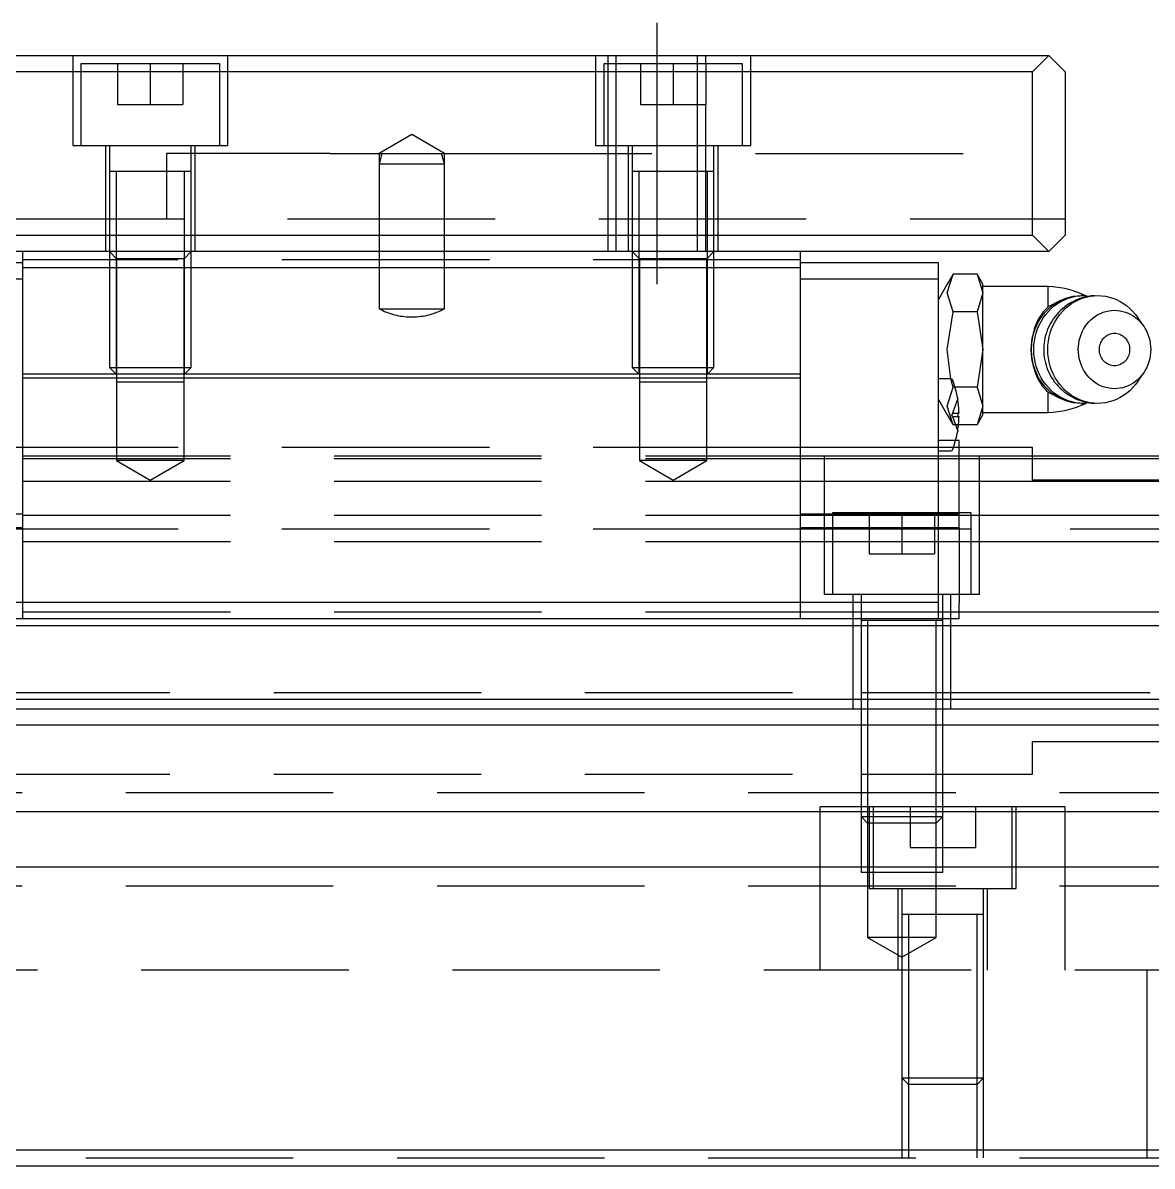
# Model space of a CAD drawing. Extents: x -34 to 620, y -356 to 113.
# Drawn here: x 206.2 to 275.3, y -319.5 to -249.5 of the extents above; entities that cross this region are included whole.
import ezdxf

# ---------------------------------------------------------------- set-up
doc = ezdxf.new("R2010")
doc.units = 0
doc.linetypes.add('CENTER', pattern=[50.8, 31.75, -6.35, 6.35, -6.35])
doc.linetypes.add('DASHED', pattern=[19.05, 12.7, -6.35])
doc.layers.get('0').update_dxf_attribs({"linetype": 'CONTINUOUS'})
doc.layers.add('CENTER', color=1, linetype='CENTER')

msp = doc.modelspace()

# ---------------------------------------------------------------- linework, layer by layer
at = {"color": 7, "linetype": 'CONTINUOUS'}
for p, q in [((71, -251.54), (269, -251.54)), ((269, -251.54), (268, -252.54)), ((270, -252.54), (269, -251.54)), ((268, -252.54), (72, -252.54)), ((268, -262.54), (268, -252.54)), ((270, -252.54), (270, -262.54)), ((72, -262.54), (268, -262.54)), ((268, -262.54), (269, -263.54)), ((269, -263.54), (270, -262.54)), ((269, -263.54), (71, -263.54)), ((206.2, -264.54), (206.2, -263.54)), ((253.8, -264.54), (253.8, -263.54)), ((206.2, -264.24), (197.768, -264.24)), ((206.2, -271.04), (206.2, -264.54)), ((253.8, -264.54), (206.2, -264.54)), ((262.232, -264.24), (253.8, -264.24)), ((253.8, -271.04), (253.8, -264.54)), ((262.232, -265.24), (262.232, -264.24)), ((206.2, -265.24), (197.768, -265.24)), ((262.232, -265.24), (253.8, -265.24)), ((262.232, -285.04), (262.232, -265.24)), ((263.135, -264.921), (262.778, -265.54)), ((262.778, -266.076), (263.135, -264.921)), ((264.6, -264.921), (263.135, -264.921)), ((264.6, -264.921), (264.599, -264.92)), ((264.957, -265.54), (264.6, -264.921)), ((264.6, -264.921), (264.957, -266.076)), ((262.778, -265.54), (262.232, -266.485)), ((264.957, -266.076), (264.957, -265.54)), ((268.957, -265.69), (264.957, -265.69)), ((268.957, -266.927), (268.957, -265.69)), ((263.135, -267.231), (262.778, -266.076)), ((264.957, -266.076), (264.6, -267.231)), ((264.957, -269.54), (264.957, -266.076)), ((269.718, -266.531), (268.957, -266.927)), ((269.376, -266.726), (269.585, -266.6)), ((269.529, -266.726), (269.738, -266.6)), ((269.585, -266.6), (269.802, -266.491)), ((269.738, -266.6), (269.955, -266.491)), ((269.802, -266.491), (270.027, -266.402)), ((269.955, -266.491), (270.18, -266.402)), ((270.027, -266.402), (270.257, -266.331)), ((270.18, -266.402), (270.41, -266.331)), ((270.355, -266.668), (270.216, -266.752)), ((270.257, -266.331), (270.492, -266.281)), ((270.499, -266.591), (270.355, -266.668)), ((270.388, -266.726), (270.597, -266.6)), ((270.41, -266.331), (270.645, -266.281)), ((270.492, -266.281), (270.729, -266.25)), ((270.647, -266.522), (270.499, -266.591)), ((270.597, -266.6), (270.815, -266.491)), ((270.645, -266.281), (270.883, -266.25)), ((270.798, -266.459), (270.647, -266.522)), ((270.729, -266.25), (270.969, -266.24)), ((270.952, -266.405), (270.798, -266.459)), ((270.815, -266.491), (271.039, -266.402)), ((270.883, -266.25), (271.122, -266.24)), ((271.108, -266.358), (270.952, -266.405)), ((271.122, -266.24), (270.969, -266.24)), ((271.039, -266.402), (271.27, -266.331)), ((271.267, -266.318), (271.108, -266.358)), ((271.122, -266.24), (271.534, -266.27)), ((271.428, -266.287), (271.267, -266.318)), ((271.27, -266.331), (271.504, -266.281)), ((271.59, -266.263), (271.428, -266.287)), ((271.504, -266.281), (271.742, -266.25)), ((271.753, -266.248), (271.59, -266.263)), ((271.742, -266.25), (271.981, -266.24)), ((271.814, -266.244), (271.753, -266.248)), ((271.981, -266.24), (272.219, -266.25)), ((272.219, -266.25), (272.455, -266.28)), ((272.455, -266.28), (272.688, -266.33)), ((272.688, -266.33), (272.916, -266.399)), ((272.916, -266.399), (273.14, -266.487)), ((273.14, -266.487), (273.356, -266.594)), ((273.356, -266.594), (273.563, -266.719)), ((262.778, -269.54), (263.135, -267.231)), ((264.6, -267.231), (263.135, -267.231)), ((264.6, -267.231), (264.957, -269.54)), ((268.502, -267.6), (268.65, -267.397)), ((268.593, -267.32), (268.515, -267.427)), ((268.676, -267.216), (268.593, -267.32)), ((268.65, -267.397), (268.813, -267.207)), ((268.655, -267.6), (268.803, -267.397)), ((268.764, -267.116), (268.676, -267.216)), ((268.858, -267.02), (268.764, -267.116)), ((268.803, -267.397), (268.966, -267.207)), ((268.813, -267.207), (268.989, -267.031)), ((268.957, -266.927), (268.858, -267.02)), ((268.966, -267.207), (269.142, -267.031)), ((268.989, -267.031), (269.177, -266.87)), ((269.142, -267.031), (269.33, -266.87)), ((269.177, -266.87), (269.376, -266.726)), ((269.33, -266.87), (269.529, -266.726)), ((269.479, -267.389), (269.376, -267.515)), ((269.588, -267.268), (269.479, -267.389)), ((269.515, -267.6), (269.663, -267.397)), ((269.703, -267.153), (269.588, -267.268)), ((269.663, -267.397), (269.826, -267.207)), ((269.823, -267.043), (269.703, -267.153)), ((269.949, -266.94), (269.823, -267.043)), ((269.826, -267.207), (270.001, -267.031)), ((270.08, -266.843), (269.949, -266.94)), ((270.001, -267.031), (270.189, -266.87)), ((270.216, -266.752), (270.08, -266.843)), ((270.189, -266.87), (270.388, -266.726)), ((272.002, -267.405), (272.159, -267.326)), ((272.159, -267.326), (272.322, -267.26)), ((272.322, -267.26), (272.489, -267.208)), ((272.489, -267.208), (272.659, -267.171)), ((272.659, -267.171), (272.831, -267.148)), ((272.831, -267.148), (273.005, -267.14)), ((273.005, -267.14), (273.178, -267.147)), ((273.178, -267.147), (273.351, -267.168)), ((273.351, -267.168), (273.521, -267.203)), ((273.521, -267.203), (273.688, -267.253)), ((273.563, -266.719), (273.762, -266.861)), ((273.688, -267.253), (273.852, -267.318)), ((273.762, -266.861), (273.949, -267.019)), ((273.852, -267.318), (274.01, -267.395)), ((273.949, -267.019), (274.124, -267.193)), ((274.01, -267.395), (274.162, -267.486)), ((274.124, -267.193), (274.287, -267.38)), ((274.287, -267.38), (274.435, -267.581)), ((268.184, -268.057), (268.141, -268.173)), ((268.152, -268.277), (268.252, -268.042)), ((268.239, -267.924), (268.184, -268.057)), ((268.3, -267.794), (268.239, -267.924)), ((268.252, -268.042), (268.369, -267.816)), ((268.366, -267.668), (268.3, -267.794)), ((268.305, -268.277), (268.405, -268.042)), ((268.437, -267.546), (268.366, -267.668)), ((268.369, -267.816), (268.502, -267.6)), ((268.405, -268.042), (268.522, -267.816)), ((268.515, -267.427), (268.437, -267.546)), ((268.522, -267.816), (268.655, -267.6)), ((269.029, -268.066), (268.96, -268.213)), ((269.105, -267.922), (269.029, -268.066)), ((269.189, -267.782), (269.105, -267.922)), ((269.165, -268.277), (269.265, -268.042)), ((269.279, -267.646), (269.189, -267.782)), ((269.265, -268.042), (269.382, -267.816)), ((269.376, -267.515), (269.279, -267.646)), ((269.382, -267.816), (269.515, -267.6)), ((271.218, -268.133), (271.326, -267.985)), ((271.326, -267.985), (271.443, -267.847)), ((271.443, -267.847), (271.57, -267.719)), ((271.57, -267.719), (271.707, -267.602)), ((271.707, -267.602), (271.851, -267.497)), ((271.851, -267.497), (272.002, -267.405)), ((274.162, -267.486), (274.307, -267.589)), ((274.307, -267.589), (274.444, -267.705)), ((274.799, -268.115), (274.435, -267.581)), ((274.444, -267.705), (274.572, -267.832)), ((274.572, -267.832), (274.691, -267.969)), ((274.691, -267.969), (274.799, -268.115)), ((267.957, -269.024), (268.004, -268.77)), ((267.985, -268.78), (267.965, -268.905)), ((268.008, -268.655), (267.985, -268.78)), ((268.004, -268.77), (268.069, -268.52)), ((268.036, -268.532), (268.008, -268.655)), ((268.067, -268.41), (268.036, -268.532)), ((268.102, -268.291), (268.067, -268.41)), ((268.069, -268.52), (268.152, -268.277)), ((268.141, -268.173), (268.102, -268.291)), ((268.111, -269.024), (268.157, -268.77)), ((268.157, -268.77), (268.222, -268.52)), ((268.222, -268.52), (268.305, -268.277)), ((268.797, -268.675), (268.758, -268.834)), ((268.844, -268.518), (268.797, -268.675)), ((268.898, -268.364), (268.844, -268.518)), ((268.96, -268.213), (268.898, -268.364)), ((268.97, -269.024), (269.017, -268.77)), ((269.017, -268.77), (269.082, -268.52)), ((269.082, -268.52), (269.165, -268.277)), ((270.905, -268.8), (270.965, -268.624)), ((270.965, -268.624), (271.038, -268.453)), ((271.038, -268.453), (271.122, -268.289)), ((271.122, -268.289), (271.218, -268.133)), ((272.361, -268.833), (272.421, -268.774)), ((272.421, -268.774), (272.485, -268.721)), ((272.485, -268.721), (272.553, -268.674)), ((272.553, -268.674), (272.624, -268.634)), ((272.624, -268.634), (272.699, -268.6)), ((272.699, -268.6), (272.776, -268.574)), ((272.776, -268.574), (272.854, -268.555)), ((272.854, -268.555), (272.934, -268.544)), ((272.934, -268.544), (273.015, -268.54)), ((273.015, -268.54), (273.095, -268.544)), ((273.095, -268.544), (273.175, -268.555)), ((273.175, -268.555), (273.254, -268.574)), ((273.254, -268.574), (273.331, -268.6)), ((273.331, -268.6), (273.405, -268.634)), ((273.405, -268.634), (273.477, -268.674)), ((273.477, -268.674), (273.545, -268.721)), ((273.545, -268.721), (273.609, -268.774)), ((273.609, -268.774), (273.668, -268.833)), ((274.799, -268.115), (274.898, -268.273)), ((274.898, -268.273), (274.985, -268.439)), ((274.985, -268.439), (275.059, -268.612)), ((275.059, -268.612), (275.121, -268.79)), ((275.121, -268.79), (275.169, -268.973)), ((267.92, -269.54), (267.929, -269.281)), ((267.922, -269.412), (267.92, -269.54)), ((267.927, -269.284), (267.922, -269.412)), ((267.936, -269.157), (267.927, -269.284)), ((267.929, -269.281), (267.957, -269.024)), ((267.949, -269.031), (267.936, -269.157)), ((267.965, -268.905), (267.949, -269.031)), ((268.073, -269.54), (268.082, -269.281)), ((268.082, -269.281), (268.111, -269.024)), ((268.682, -269.483), (268.681, -269.54)), ((268.689, -269.319), (268.682, -269.483)), ((268.704, -269.156), (268.689, -269.319)), ((268.727, -268.994), (268.704, -269.156)), ((268.758, -268.834), (268.727, -268.994)), ((268.933, -269.54), (268.942, -269.281)), ((268.942, -269.281), (268.97, -269.024)), ((270.797, -269.54), (270.804, -269.352)), ((270.804, -269.352), (270.825, -269.166)), ((270.825, -269.166), (270.858, -268.981)), ((270.858, -268.981), (270.905, -268.8)), ((272.091, -269.54), (272.094, -269.453)), ((272.094, -269.453), (272.105, -269.366)), ((272.105, -269.366), (272.122, -269.281)), ((272.122, -269.281), (272.147, -269.198)), ((272.147, -269.198), (272.177, -269.117)), ((272.177, -269.117), (272.215, -269.04)), ((272.215, -269.04), (272.258, -268.966)), ((272.258, -268.966), (272.307, -268.897)), ((272.307, -268.897), (272.361, -268.833)), ((273.668, -268.833), (273.722, -268.897)), ((273.722, -268.897), (273.771, -268.966)), ((273.771, -268.966), (273.815, -269.04)), ((273.815, -269.04), (273.852, -269.117)), ((273.852, -269.117), (273.883, -269.198)), ((273.883, -269.198), (273.907, -269.281)), ((273.907, -269.281), (273.925, -269.366)), ((273.925, -269.366), (273.935, -269.453)), ((273.935, -269.453), (273.939, -269.54)), ((275.169, -268.973), (275.204, -269.16)), ((275.204, -269.16), (275.225, -269.35)), ((275.225, -269.35), (275.232, -269.54)), ((263, -271.338), (262.778, -269.54)), ((264.957, -269.54), (264.6, -271.849)), ((264.957, -273.004), (264.957, -269.54)), ((267.929, -269.799), (267.92, -269.54)), ((267.92, -269.54), (267.92, -269.543)), ((267.92, -269.543), (267.922, -269.667)), ((267.922, -269.667), (267.927, -269.794)), ((267.927, -269.794), (267.936, -269.921)), ((267.957, -270.056), (267.929, -269.799)), ((267.936, -269.921), (267.949, -270.048)), ((267.949, -270.048), (267.965, -270.175)), ((268.004, -270.31), (267.957, -270.056)), ((267.965, -270.175), (267.985, -270.3)), ((268.082, -269.799), (268.073, -269.54)), ((268.111, -270.056), (268.082, -269.799)), ((268.157, -270.31), (268.111, -270.056)), ((268.681, -269.54), (268.685, -269.7)), ((268.685, -269.7), (268.697, -269.863)), ((268.697, -269.863), (268.717, -270.026)), ((268.717, -270.026), (268.746, -270.189)), ((268.746, -270.189), (268.782, -270.349)), ((268.942, -269.799), (268.933, -269.54)), ((268.97, -270.056), (268.942, -269.799)), ((269.017, -270.31), (268.97, -270.056)), ((270.804, -269.728), (270.797, -269.54)), ((270.825, -269.914), (270.804, -269.728)), ((270.858, -270.099), (270.825, -269.914)), ((270.905, -270.28), (270.858, -270.099)), ((272.094, -269.627), (272.091, -269.54)), ((272.105, -269.714), (272.094, -269.627)), ((272.122, -269.799), (272.105, -269.714)), ((272.147, -269.882), (272.122, -269.799)), ((272.177, -269.963), (272.147, -269.882)), ((272.215, -270.04), (272.177, -269.963)), ((272.258, -270.114), (272.215, -270.04)), ((272.307, -270.183), (272.258, -270.114)), ((272.361, -270.247), (272.307, -270.183)), ((273.722, -270.183), (273.668, -270.247)), ((273.771, -270.114), (273.722, -270.183)), ((273.815, -270.04), (273.771, -270.114)), ((273.852, -269.963), (273.815, -270.04)), ((273.883, -269.882), (273.852, -269.963)), ((273.907, -269.799), (273.883, -269.882)), ((273.925, -269.714), (273.907, -269.799)), ((273.935, -269.627), (273.925, -269.714)), ((273.939, -269.54), (273.935, -269.627)), ((275.169, -270.107), (275.121, -270.29)), ((275.204, -269.92), (275.169, -270.107)), ((275.225, -269.73), (275.204, -269.92)), ((275.232, -269.54), (275.225, -269.73)), ((267.985, -270.3), (268.014, -270.45)), ((268.069, -270.56), (268.004, -270.31)), ((268.014, -270.45), (268.048, -270.597)), ((268.048, -270.597), (268.088, -270.741)), ((268.152, -270.803), (268.069, -270.56)), ((268.088, -270.741), (268.133, -270.883)), ((268.133, -270.883), (268.184, -271.023)), ((268.252, -271.038), (268.152, -270.803)), ((268.222, -270.56), (268.157, -270.31)), ((268.305, -270.803), (268.222, -270.56)), ((268.405, -271.038), (268.305, -270.803)), ((268.782, -270.349), (268.827, -270.508)), ((268.827, -270.508), (268.879, -270.664)), ((268.879, -270.664), (268.939, -270.818)), ((268.939, -270.818), (269.007, -270.969)), ((269.082, -270.56), (269.017, -270.31)), ((269.165, -270.803), (269.082, -270.56)), ((269.265, -271.038), (269.165, -270.803)), ((270.965, -270.456), (270.905, -270.28)), ((271.038, -270.627), (270.965, -270.456)), ((271.122, -270.791), (271.038, -270.627)), ((271.218, -270.947), (271.122, -270.791)), ((272.421, -270.306), (272.361, -270.247)), ((272.485, -270.359), (272.421, -270.306)), ((272.553, -270.406), (272.485, -270.359)), ((272.624, -270.446), (272.553, -270.406)), ((272.699, -270.48), (272.624, -270.446)), ((272.776, -270.506), (272.699, -270.48)), ((272.854, -270.525), (272.776, -270.506)), ((272.934, -270.536), (272.854, -270.525)), ((273.015, -270.54), (272.934, -270.536)), ((273.095, -270.536), (273.015, -270.54)), ((273.175, -270.525), (273.095, -270.536)), ((273.254, -270.506), (273.175, -270.525)), ((273.331, -270.48), (273.254, -270.506)), ((273.405, -270.446), (273.331, -270.48)), ((273.477, -270.406), (273.405, -270.446)), ((273.545, -270.359), (273.477, -270.406)), ((273.609, -270.306), (273.545, -270.359)), ((273.668, -270.247), (273.609, -270.306)), ((274.898, -270.807), (274.799, -270.965)), ((274.985, -270.641), (274.898, -270.807)), ((275.059, -270.468), (274.985, -270.641)), ((275.121, -270.29), (275.059, -270.468)), ((206.2, -271.29), (206.2, -271.04)), ((253.8, -271.04), (206.2, -271.04)), ((206.2, -285.04), (206.2, -271.29)), ((253.8, -271.29), (206.2, -271.29)), ((253.8, -271.29), (253.8, -271.04)), ((253.8, -285.04), (253.8, -271.29)), ((263.014, -271.34), (262.232, -271.34)), ((268.184, -271.023), (268.239, -271.156)), ((268.239, -271.156), (268.3, -271.286)), ((268.369, -271.264), (268.252, -271.038)), ((268.3, -271.286), (268.366, -271.412)), ((268.366, -271.412), (268.437, -271.534)), ((268.502, -271.48), (268.369, -271.264)), ((268.522, -271.264), (268.405, -271.038)), ((268.437, -271.534), (268.515, -271.653)), ((268.65, -271.683), (268.502, -271.48)), ((268.655, -271.48), (268.522, -271.264)), ((268.803, -271.683), (268.655, -271.48)), ((269.007, -270.969), (269.082, -271.116)), ((269.082, -271.116), (269.164, -271.259)), ((269.164, -271.259), (269.254, -271.398)), ((269.254, -271.398), (269.35, -271.532)), ((269.382, -271.264), (269.265, -271.038)), ((269.35, -271.532), (269.454, -271.661)), ((269.515, -271.48), (269.382, -271.264)), ((269.663, -271.683), (269.515, -271.48)), ((271.326, -271.095), (271.218, -270.947)), ((271.443, -271.233), (271.326, -271.095)), ((271.57, -271.361), (271.443, -271.233)), ((271.707, -271.478), (271.57, -271.361)), ((271.851, -271.583), (271.707, -271.478)), ((272.002, -271.675), (271.851, -271.583)), ((274.162, -271.594), (274.01, -271.685)), ((274.307, -271.491), (274.162, -271.594)), ((274.435, -271.499), (274.287, -271.7)), ((274.444, -271.375), (274.307, -271.491)), ((274.435, -271.499), (274.799, -270.965)), ((274.572, -271.248), (274.444, -271.375)), ((274.691, -271.111), (274.572, -271.248)), ((274.799, -270.965), (274.691, -271.111)), ((264.6, -271.849), (263.257, -271.849)), ((264.6, -271.849), (264.957, -273.004)), ((268.515, -271.653), (268.593, -271.76)), ((268.593, -271.76), (268.676, -271.864)), ((268.813, -271.873), (268.65, -271.683)), ((268.676, -271.864), (268.764, -271.964)), ((268.764, -271.964), (268.858, -272.06)), ((268.966, -271.873), (268.803, -271.683)), ((268.989, -272.049), (268.813, -271.873)), ((268.858, -272.06), (268.957, -272.153)), ((268.957, -273.39), (268.957, -272.153)), ((268.957, -272.153), (269.717, -272.549)), ((269.142, -272.049), (268.966, -271.873)), ((269.177, -272.21), (268.989, -272.049)), ((269.33, -272.21), (269.142, -272.049)), ((269.376, -272.354), (269.177, -272.21)), ((269.529, -272.354), (269.33, -272.21)), ((269.454, -271.661), (269.563, -271.785)), ((269.563, -271.785), (269.679, -271.904)), ((269.826, -271.874), (269.663, -271.683)), ((269.679, -271.904), (269.8, -272.016)), ((269.8, -272.016), (269.927, -272.122)), ((270.001, -272.049), (269.826, -271.874)), ((269.927, -272.122), (270.059, -272.222)), ((270.189, -272.21), (270.001, -272.049)), ((270.059, -272.222), (270.195, -272.315)), ((270.388, -272.354), (270.189, -272.21)), ((272.159, -271.754), (272.002, -271.675)), ((272.322, -271.82), (272.159, -271.754)), ((272.489, -271.872), (272.322, -271.82)), ((272.659, -271.909), (272.489, -271.872)), ((272.831, -271.932), (272.659, -271.909)), ((273.005, -271.94), (272.831, -271.932)), ((273.178, -271.933), (273.005, -271.94)), ((273.351, -271.912), (273.178, -271.933)), ((273.521, -271.877), (273.351, -271.912)), ((273.688, -271.827), (273.521, -271.877)), ((273.762, -272.219), (273.564, -272.361)), ((273.852, -271.762), (273.688, -271.827)), ((273.949, -272.061), (273.762, -272.219)), ((274.01, -271.685), (273.852, -271.762)), ((274.124, -271.887), (273.949, -272.061)), ((274.287, -271.7), (274.124, -271.887)), ((269.585, -272.48), (269.376, -272.354)), ((269.738, -272.48), (269.529, -272.354)), ((269.802, -272.589), (269.585, -272.48)), ((269.955, -272.589), (269.738, -272.48)), ((270.027, -272.678), (269.802, -272.589)), ((270.18, -272.678), (269.955, -272.589)), ((270.257, -272.749), (270.027, -272.678)), ((270.41, -272.749), (270.18, -272.678)), ((270.195, -272.315), (270.337, -272.401)), ((270.492, -272.799), (270.257, -272.749)), ((270.337, -272.401), (270.482, -272.48)), ((270.597, -272.48), (270.388, -272.354)), ((270.645, -272.799), (270.41, -272.749)), ((270.482, -272.48), (270.631, -272.551)), ((270.729, -272.83), (270.492, -272.799)), ((270.815, -272.589), (270.597, -272.48)), ((270.631, -272.551), (270.783, -272.615)), ((270.883, -272.83), (270.645, -272.799)), ((270.969, -272.84), (270.729, -272.83)), ((270.783, -272.615), (270.938, -272.671)), ((271.039, -272.679), (270.815, -272.589)), ((271.122, -272.84), (270.883, -272.83)), ((270.938, -272.671), (271.096, -272.719)), ((270.969, -272.84), (271.122, -272.84)), ((271.27, -272.749), (271.039, -272.679)), ((271.096, -272.719), (271.256, -272.759)), ((271.534, -272.81), (271.122, -272.84)), ((271.256, -272.759), (271.417, -272.791)), ((271.505, -272.799), (271.27, -272.749)), ((271.417, -272.791), (271.58, -272.816)), ((271.742, -272.83), (271.505, -272.799)), ((271.58, -272.816), (271.744, -272.831)), ((271.982, -272.84), (271.742, -272.83)), ((271.744, -272.831), (271.812, -272.836)), ((272.219, -272.83), (271.982, -272.84)), ((272.455, -272.8), (272.219, -272.83)), ((272.688, -272.75), (272.455, -272.8)), ((272.917, -272.681), (272.688, -272.75)), ((273.14, -272.593), (272.917, -272.681)), ((273.356, -272.486), (273.14, -272.593)), ((273.564, -272.361), (273.356, -272.486)), ((263.416, -273.44), (263.416, -273.64)), ((263.498, -273.44), (263.416, -273.44)), ((263.416, -273.64), (263.498, -273.64)), ((264.957, -273.004), (264.6, -274.159)), ((264.6, -274.159), (264.957, -273.54)), ((264.957, -273.54), (264.957, -273.004)), ((264.957, -273.39), (268.957, -273.39)), ((264.6, -274.159), (263.467, -274.159)), ((264.599, -274.16), (264.6, -274.159)), ((262.232, -275.74), (263.014, -275.74)), ((263.5, -275.11), (263.291, -275.11)), ((263.5, -277.71), (263.5, -275.11)), ((268, -275.54), (263.5, -275.54)), ((268, -276.04), (268, -275.54)), ((263.5, -276.04), (340, -276.04)), ((263.5, -276.204), (340, -276.204)), ((263.5, -277.602), (340, -277.602)), ((263.5, -279.623), (263.5, -277.71)), ((263.5, -279.623), (262.232, -279.623)), ((263.5, -280.468), (263.5, -279.623)), ((263.5, -279.678), (340, -279.678)), ((263.5, -280.468), (262.232, -280.468)), ((263.5, -280.468), (263.5, -285.078)), ((263.5, -281.299), (340, -281.299)), ((206.2, -285.04), (197.768, -285.04)), ((206.2, -286.04), (206.2, -285.04)), ((253.8, -285.04), (206.2, -285.04)), ((262.232, -285.04), (253.8, -285.04)), ((253.8, -286.04), (253.8, -285.04)), ((262.232, -286.04), (262.232, -285.04)), ((263.5, -286.04), (263.5, -285.078)), ((263.5, -285.592), (340, -285.592)), ((206.2, -286.04), (197.768, -286.04)), ((253.8, -286.04), (206.2, -286.04)), ((262.232, -286.04), (253.8, -286.04)), ((262.5, -286.14), (257.5, -286.14)), ((263.5, -286.04), (262.232, -286.04)), ((0, -286.44), (340, -286.44)), ((0, -290.94), (340, -290.94)), ((1, -291.54), (339, -291.54)), ((338, -292.54), (2, -292.54)), ((338, -297.84), (2, -297.84)), ((338, -301.24), (2, -301.24)), ((2, -318.54), (338, -318.54)), ((339, -319.54), (1, -319.54))]:
    msp.add_line(p, q, dxfattribs=at)
at = {"color": 3, "linetype": 'DASHED'}
for p, q in [((209.25, -251.54), (209.25, -257.04)), ((218.75, -257.04), (218.75, -251.54)), ((241.25, -251.54), (241.25, -257.04)), ((242, -251.54), (242, -252.04)), ((242.5, -251.54), (242.5, -263.54)), ((247.5, -263.54), (247.5, -251.54)), ((248, -252.04), (248, -251.54)), ((250.75, -257.04), (250.75, -251.54)), ((209.75, -252.04), (209.75, -257.04)), ((218.25, -252.04), (209.75, -252.04)), ((212, -252.04), (212, -254.54)), ((214, -252.04), (214, -254.54)), ((216, -252.04), (216, -254.54)), ((218.25, -257.04), (218.25, -252.04)), ((241.75, -252.04), (241.75, -257.04)), ((250.25, -252.04), (241.75, -252.04)), ((242, -252.04), (242, -257.04)), ((244, -252.04), (244, -254.54)), ((246, -252.04), (246, -254.54)), ((248, -252.04), (248, -254.54)), ((250.25, -257.04), (250.25, -252.04)), ((212, -254.54), (214, -254.54)), ((214, -254.54), (216, -254.54)), ((244, -254.54), (246, -254.54)), ((246, -254.54), (248, -254.54)), ((248, -257.04), (248, -254.54)), ((230, -256.385), (228, -257.54)), ((232, -257.54), (230, -256.385)), ((209.25, -257.04), (218.75, -257.04)), ((211.25, -257.04), (211.25, -263.54)), ((211.5, -257.04), (211.5, -258.64)), ((215, -257.54), (215, -261.54)), ((225, -257.54), (215, -257.54)), ((216.5, -258.64), (216.5, -257.04)), ((216.75, -263.54), (216.75, -257.04)), ((225, -257.54), (228, -257.54)), ((228, -257.54), (228, -258.17)), ((228.169, -257.54), (228, -258.17)), ((228, -257.54), (230, -257.54)), ((230, -257.54), (232, -257.54)), ((232, -258.17), (231.831, -257.54)), ((232, -258.17), (232, -257.54)), ((232, -257.54), (270, -257.54)), ((241.25, -257.04), (250.75, -257.04)), ((242, -257.04), (242, -263.54)), ((243.25, -257.04), (243.25, -263.54)), ((243.5, -257.04), (243.5, -258.64)), ((248, -258.64), (248, -257.04)), ((248.5, -258.64), (248.5, -257.04)), ((248.75, -263.54), (248.75, -257.04)), ((228, -258.17), (228, -263.54)), ((228, -258.17), (232, -258.17)), ((232, -263.54), (232, -258.17)), ((211.5, -258.635), (211.5, -258.64)), ((211.5, -258.64), (211.5, -258.645)), ((211.5, -258.64), (211.5, -263.54)), ((216.5, -258.64), (211.5, -258.64)), ((216.5, -258.64), (211.5, -258.64)), ((216.5, -258.64), (211.5, -258.64)), ((216.5, -258.64), (211.5, -258.64)), ((216.5, -258.64), (211.5, -258.64)), ((211.9, -258.64), (211.9, -263.54)), ((216.1, -263.54), (216.1, -258.64)), ((216.5, -258.64), (216.5, -258.635)), ((216.5, -258.645), (216.5, -258.64)), ((216.5, -263.54), (216.5, -258.64)), ((243.5, -258.635), (243.5, -258.64)), ((243.5, -258.64), (243.5, -258.645)), ((243.5, -258.64), (243.5, -263.54)), ((248.5, -258.64), (243.5, -258.64)), ((248.5, -258.64), (243.5, -258.64)), ((248.5, -258.64), (243.5, -258.64)), ((248.5, -258.64), (243.5, -258.64)), ((243.9, -258.64), (243.9, -263.54)), ((248, -263.54), (248, -258.64)), ((248.1, -263.54), (248.1, -258.64)), ((248.5, -258.64), (248.5, -258.635)), ((248.5, -258.645), (248.5, -258.64)), ((248.5, -263.54), (248.5, -258.64)), ((70, -261.54), (270, -261.54)), ((211.5, -263.54), (211.938, -263.978)), ((211.5, -263.54), (211.5, -270.64)), ((216.5, -263.54), (211.5, -263.54)), ((211.9, -263.54), (211.9, -271.04)), ((216.062, -263.978), (216.5, -263.54)), ((216.1, -271.04), (216.1, -263.54)), ((216.5, -270.64), (216.5, -263.54)), ((228, -263.54), (228, -267.04)), ((232, -267.04), (232, -263.54)), ((243.5, -263.54), (243.938, -263.978)), ((243.5, -263.54), (243.5, -270.64)), ((248.5, -263.54), (243.5, -263.54)), ((243.9, -263.54), (243.9, -271.04)), ((248.062, -263.978), (248.5, -263.54)), ((248.1, -271.04), (248.1, -263.54)), ((248.5, -270.64), (248.5, -263.54)), ((253.8, -264.04), (206.2, -264.04)), ((211.938, -263.978), (211.938, -271.54)), ((216.062, -263.978), (211.938, -263.978)), ((216.062, -271.54), (216.062, -263.978)), ((243.938, -263.978), (243.938, -271.54)), ((248.062, -263.978), (243.938, -263.978)), ((248.062, -271.54), (248.062, -263.978)), ((228, -267.04), (232, -267.04)), ((229.937, -267.54), (230.063, -267.54)), ((211.5, -270.64), (211.9, -271.04)), ((211.5, -270.64), (216.5, -270.64)), ((216.1, -271.04), (216.5, -270.64)), ((243.5, -270.64), (243.9, -271.04)), ((243.5, -270.64), (248.5, -270.64)), ((248.1, -271.04), (248.5, -270.64)), ((211.933, -271.54), (211.933, -276.34)), ((216.067, -271.54), (211.933, -271.54)), ((216.067, -276.34), (216.067, -271.54)), ((243.933, -271.54), (243.933, -276.34)), ((248.067, -271.54), (243.933, -271.54)), ((248.067, -276.34), (248.067, -271.54)), ((263.135, -271.849), (263, -271.338)), ((262.778, -273.004), (263.135, -271.849)), ((263.257, -271.849), (263.135, -271.849)), ((262.232, -272.595), (262.778, -273.54)), ((263.416, -272.542), (263.1, -273.44)), ((263.416, -272.542), (263.416, -272.54)), ((263.416, -272.542), (263.416, -272.54)), ((263.135, -274.159), (262.778, -273.004)), ((262.778, -273.54), (263.135, -274.159)), ((263.1, -273.44), (263.065, -273.54)), ((263.1, -273.64), (263.065, -273.54)), ((263.1, -273.44), (263.416, -273.44)), ((263.1, -273.64), (263.416, -274.538)), ((263.1, -273.64), (263.416, -273.64)), ((263.467, -274.159), (263.135, -274.159)), ((263.416, -274.54), (263.416, -274.538)), ((263.416, -274.54), (263.416, -274.538)), ((263.416, -274.54), (263.416, -274.538)), ((263.416, -274.54), (263.416, -274.538)), ((206.2, -275.54), (197.768, -275.54)), ((253.8, -275.54), (206.2, -275.54)), ((262.232, -275.54), (253.8, -275.54)), ((263.291, -275.11), (262.232, -275.11)), ((263.157, -275.54), (262.232, -275.54)), ((263.5, -275.54), (263.157, -275.54)), ((206.2, -276.04), (253.8, -276.04)), ((206.2, -276.204), (253.8, -276.204)), ((211.933, -276.34), (214, -277.533)), ((216.067, -276.34), (211.933, -276.34)), ((214, -277.533), (216.067, -276.34)), ((243.933, -276.34), (246, -277.533)), ((248.067, -276.34), (243.933, -276.34)), ((246, -277.533), (248.067, -276.34)), ((253.8, -276.04), (262.232, -276.04)), ((253.8, -276.204), (262.232, -276.204)), ((255.25, -276.04), (255.25, -284.54)), ((262.232, -276.04), (263.5, -276.04)), ((262.232, -276.204), (263.5, -276.204)), ((264.75, -284.54), (264.75, -276.04)), ((268, -277.54), (268, -276.04)), ((206.2, -277.602), (253.8, -277.602)), ((253.8, -277.602), (262.232, -277.602)), ((262.232, -277.602), (263.5, -277.602)), ((277, -277.54), (268, -277.54)), ((206.2, -279.623), (197.768, -279.623)), ((206.2, -279.678), (253.8, -279.678)), ((262.232, -279.623), (253.8, -279.623)), ((253.8, -279.678), (262.232, -279.678)), ((255.75, -279.54), (255.75, -284.54)), ((262.232, -279.54), (255.75, -279.54)), ((258, -279.54), (258, -282.04)), ((260, -279.54), (260, -282.04)), ((262, -279.54), (262, -282.04)), ((263.5, -279.54), (262.232, -279.54)), ((262.232, -279.678), (263.5, -279.678)), ((264.25, -279.54), (263.5, -279.54)), ((264.25, -284.54), (264.25, -279.54)), ((206.2, -280.468), (197.768, -280.468)), ((206.2, -280.54), (197.768, -280.54)), ((253.8, -280.54), (206.2, -280.54)), ((262.232, -280.468), (253.8, -280.468)), ((255.75, -280.54), (253.8, -280.54)), ((262.232, -280.54), (255.75, -280.54)), ((263.5, -280.54), (262.232, -280.54)), ((264.25, -280.54), (263.5, -280.54)), ((283, -280.54), (264.25, -280.54)), ((206.2, -281.299), (253.8, -281.299)), ((253.8, -281.299), (262.232, -281.299)), ((262.232, -281.299), (263.5, -281.299)), ((258, -282.04), (260, -282.04)), ((260, -282.04), (262, -282.04)), ((264.75, -284.54), (255.25, -284.54)), ((257, -284.54), (257, -291.54)), ((257.5, -284.54), (257.5, -286.04)), ((262.5, -286.04), (262.5, -284.54)), ((263, -291.54), (263, -284.54)), ((206.2, -285.592), (253.8, -285.592)), ((253.8, -285.592), (262.232, -285.592)), ((262.232, -285.592), (263.5, -285.592)), ((257.5, -286.04), (257.5, -286.14)), ((257.5, -286.135), (257.5, -286.14)), ((257.5, -286.14), (257.5, -291.54)), ((257.5, -286.14), (257.5, -286.145)), ((262.5, -286.14), (257.5, -286.14)), ((257.9, -286.14), (257.9, -291.54)), ((262.1, -291.54), (262.1, -286.14)), ((262.5, -286.14), (262.5, -286.04)), ((262.5, -286.14), (262.5, -286.135)), ((262.5, -291.54), (262.5, -286.14)), ((262.5, -286.145), (262.5, -286.14)), ((202.5, -290.54), (257.5, -290.54)), ((257.5, -290.54), (257.9, -290.54)), ((257.9, -290.54), (262.1, -290.54)), ((262.1, -290.54), (262.5, -290.54)), ((262.5, -290.54), (283, -290.54)), ((257.5, -291.54), (257.5, -297.84)), ((257.5, -291.54), (257.5, -297.84)), ((257.9, -291.54), (257.9, -297.84)), ((262.1, -297.84), (262.1, -291.54)), ((262.5, -297.84), (262.5, -291.54)), ((262.5, -297.84), (262.5, -291.54)), ((268, -293.54), (277, -293.54)), ((268, -295.54), (268, -293.54)), ((202.5, -295.54), (257.5, -295.54)), ((257.5, -295.54), (257.9, -295.54)), ((257.9, -295.54), (262.1, -295.54)), ((262.1, -295.54), (262.5, -295.54)), ((262.5, -295.54), (268, -295.54)), ((339.5, -296.69), (0.5, -296.69)), ((257.5, -297.54), (255, -297.54)), ((255, -297.84), (255, -297.54)), ((255, -301.24), (255, -297.84)), ((257.9, -297.54), (257.5, -297.54)), ((257.5, -297.84), (257.5, -298.14)), ((257.5, -297.84), (257.5, -298.14)), ((257.5, -298.14), (257.9, -298.54)), ((257.5, -298.14), (257.5, -301.24)), ((257.5, -298.14), (262.5, -298.14)), ((262.1, -297.54), (257.9, -297.54)), ((257.9, -297.84), (257.9, -298.54)), ((258, -297.54), (258, -302.54)), ((258.25, -297.54), (258.25, -297.84)), ((258.25, -297.84), (258.25, -298.54)), ((260.5, -297.54), (260.5, -300.04)), ((262.5, -297.54), (262.1, -297.54)), ((262.1, -298.54), (262.1, -297.84)), ((262.1, -298.54), (262.5, -298.14)), ((270, -297.54), (262.5, -297.54)), ((262.5, -298.14), (262.5, -297.84)), ((262.5, -298.14), (262.5, -297.84)), ((262.5, -301.24), (262.5, -298.14)), ((264.5, -297.54), (264.5, -300.04)), ((266.75, -297.84), (266.75, -297.54)), ((266.75, -301.24), (266.75, -297.84)), ((267, -302.54), (267, -297.54)), ((270, -297.84), (270, -297.54)), ((270, -301.24), (270, -297.84)), ((257.9, -298.54), (257.9, -301.54)), ((262.1, -298.54), (257.9, -298.54)), ((258.25, -298.54), (258.25, -301.24)), ((262.1, -301.54), (262.1, -298.54)), ((260.5, -300.04), (262.5, -300.04)), ((262.5, -300.04), (264.5, -300.04)), ((255, -307.54), (255, -301.24)), ((257.5, -301.24), (257.5, -301.54)), ((257.5, -301.54), (262.5, -301.54)), ((257.9, -301.54), (257.9, -305.54)), ((258.25, -301.24), (258.25, -301.54)), ((258.25, -301.54), (258.25, -302.54)), ((262.1, -305.54), (262.1, -301.54)), ((262.5, -301.54), (262.5, -301.24)), ((266.75, -302.54), (266.75, -301.24)), ((270, -307.54), (270, -301.24)), ((339.5, -302.39), (0.5, -302.39)), ((258, -302.54), (267, -302.54)), ((259.75, -302.54), (259.75, -307.54)), ((260, -302.54), (260, -304.145)), ((265, -304.145), (265, -302.54)), ((265.25, -307.54), (265.25, -302.54)), ((260, -304.135), (260, -307.54)), ((265, -304.14), (260, -304.14)), ((265, -304.14), (260, -304.14)), ((260.4, -304.14), (260.4, -307.54)), ((264.6, -307.54), (264.6, -304.14)), ((265, -307.54), (265, -304.135)), ((257.9, -305.54), (260, -306.752)), ((262.1, -305.54), (257.9, -305.54)), ((260, -306.752), (262.1, -305.54)), ((283.292, -307.54), (176.708, -307.54)), ((260, -307.54), (260, -314.14)), ((260, -307.54), (260, -314.14)), ((260.4, -307.54), (260.4, -314.54)), ((264.6, -314.54), (264.6, -307.54)), ((265, -314.14), (265, -307.54)), ((265, -314.14), (265, -307.54)), ((275, -307.54), (275, -319.04)), ((260, -314.14), (260.4, -314.54)), ((260, -314.14), (260, -319.04)), ((260, -314.14), (265, -314.14)), ((264.6, -314.54), (265, -314.14)), ((265, -319.04), (265, -314.14)), ((260.4, -314.54), (260.4, -319.04)), ((264.6, -314.54), (260.4, -314.54)), ((264.6, -319.04), (264.6, -314.54)), ((0.5, -319.04), (339.5, -319.04))]:
    msp.add_line(p, q, dxfattribs=at)
at = {"color": 7, "linetype": 'CONTINUOUS'}
for centre, radius, start, end in [((268.729, -271.686), 6, 65.106, 87.82141), ((263.014, -271.44), 0.1, 20.85059, 90), ((257.5, -273.54), 6, 9.59407, 20.85059), ((257.5, -273.54), 5.999, 0.95511, 9.57967), ((268.729, -267.394), 6, 272.17859, 294.894), ((257.5, -273.54), 5.999, 350.42033, 359.04489), ((257.5, -273.54), 6, 339.14941, 350.40593), ((263.014, -275.64), 0.1, 270, 339.14941)]:
    msp.add_arc(centre, radius, start, end, dxfattribs=at)
at = {"color": 3, "linetype": 'DASHED'}
for centre, start, end in [((229.937, -263.54), 241.03047, 270), ((230.063, -263.54), 270, 298.96953)]:
    msp.add_arc(centre, 4, start, end, dxfattribs=at)
at = {"layer": 'CENTER', "color": 1, "linetype": 'CENTER'}
msp.add_line((245, -249.54), (245, -265.54), dxfattribs=at)

doc.saveas('drawing.dxf')
